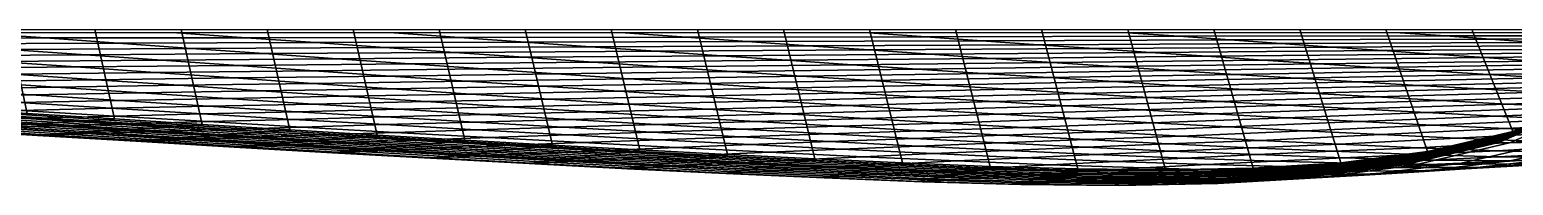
# Model space of a CAD drawing. Header units: millimetres. Extents: x 3030 to 6454, y -123 to 0.
# Drawn here: x 4186 to 5356, y -123 to 0 of the extents above; entities that cross this region are included whole.
import ezdxf

# ---------------------------------------------------------------- set-up
doc = ezdxf.new("R2010")
doc.units = ezdxf.units.MM
doc.header["$MEASUREMENT"] = 0
doc.layers.add('Wing Flap Curves', color=18, linetype='Continuous', true_color=0x000000)

msp = doc.modelspace()

# ---------------------------------------------------------------- meshes
at = {"layer": 'Wing Flap Curves'}
mesh = msp.add_polyface(dxfattribs=at)
corners = [(4848.3, -2.5, 17785.9), (4892.6, -5.6, 17785.9), (5092.1, -5.3, 18385.2), (5052, -2.5, 18385.2), (4936.9, -8.8, 17785.9), (5132.3, -8.2, 18385.2), (4981.2, -11.9, 17785.9), (5172.5, -11, 18385.2), (4847.9, -16.1, 17186.6), (4896.1, -19.4, 17186.6), (5069.9, -18, 17785.9), (5025.5, -15, 17785.9), (4944.2, -22.7, 17186.6), (5114.2, -21.1, 17785.9), (4992.3, -26, 17186.6), (5158.5, -24.1, 17785.9), (4834.5, -27.7, 16587.4), (4886.1, -31.2, 16587.4), (5040.5, -29.1, 17186.6), (4937.7, -34.6, 16587.4), (5088.6, -32.3, 17186.6), (4989.3, -37.9, 16587.4), (5136.7, -35.4, 17186.6), (4849.2, -40.3, 15988.1), (4904, -43.8, 15988.1), (5041, -41.1, 16587.4), (5184.9, -38.4, 17186.6), (4958.7, -47.1, 15988.1), (5092.6, -44.3, 16587.4), (5013.5, -50.4, 15988.1), (5144.2, -47.3, 16587.4), (4889, -53.4, 15388.8), (4946.6, -56.8, 15388.8), (5068.3, -53.6, 15988.1), (5004.2, -60.1, 15388.8), (5123.1, -56.7, 15988.1), (4890.7, -63.4, 14789.5), (4950.8, -66.9, 14789.5), (5061.8, -63.4, 15388.8), (5010.9, -70.3, 14789.5), (5119.4, -66.6, 15388.8), (4907.2, -73.9, 14190.3), (4969.5, -77.4, 14190.3), (5071, -73.6, 14789.5), (4888.6, -80, 13591), (4953.7, -83.5, 13591), (5031.8, -80.9, 14190.3), (5131.1, -76.8, 14789.5), (4883.2, -86, 12991.7), (4950.9, -89.5, 12991.7), (5018.7, -86.9, 13591), (5094.1, -84.2, 14190.3), (4886.7, -92, 12392.4), (4956.8, -95.4, 12392.4), (5018.6, -92.8, 12991.7), (5083.8, -90.2, 13591), (4898.3, -98, 11793.2), (4970.4, -101.2, 11793.2), (5026.8, -98.6, 12392.4), (5086.3, -96, 12991.7), (5148.9, -93.3, 13591), (4917, -103.8, 11193.9), (4990.8, -106.8, 11193.9), (5042.5, -104.1, 11793.2), (5096.9, -101.5, 12392.4), (4895.5, -112, 9995.3), (4971.9, -114.7, 9995.3), (5017.1, -112, 10594.6), (4941.8, -109.4, 10594.6), (5064.6, -109.3, 11193.9), (5114.6, -106.6, 11793.2), (4916.1, 0, 1653), (4983.9, 0, 1647.1), (5012.5, -110, 1644.6), (4943.4, -108.1, 1650.6), (5009.6, -111.1, 2204.8), (4940, -109.1, 2204.8), (5005.1, -112.2, 2804.1), (4934.8, -110.2, 2804.1), (5000.6, -113.3, 3403.3), (4929.6, -111.3, 3403.3), (4996.1, -114.4, 4002.6), (4924.3, -112.4, 4002.6), (4991.5, -115.5, 4601.9), (4919.1, -113.4, 4601.9), (4987, -116.6, 5201.2), (4913.9, -114.5, 5201.2), (4982.5, -117.7, 5800.4), (4908.6, -115.6, 5800.4), (4977.9, -118.8, 6399.7), (4903.4, -116.7, 6399.7), (4890, -120.2, 8796.8), (4967.6, -122.3, 8796.8), (5006.6, -119.5, 9396.1), (4929.4, -117.5, 9396.1), (5048.4, -116.7, 9995.3), (5092.4, -114, 10594.6), (5138.5, -111.2, 11193.9), (5051.8, 0, 1641.1), (5081.6, -110.7, 1638.5), (5079.3, -111.7, 2204.8), (5075.4, -112.8, 2804.1), (5071.6, -113.9, 3403.3), (5067.8, -115.1, 4002.6), (5064, -116.2, 4601.9), (5060.1, -117.3, 5201.2), (5056.3, -118.4, 5800.4), (5052.5, -119.5, 6399.7), (5048.6, -120.6, 6999), (4973.4, -119.9, 6999), (5044.8, -121.7, 7598.3), (4968.9, -121, 7598.3), (5041, -122.8, 8197.5), (4964.3, -122.1, 8197.5), (5045.3, -123.1, 8796.8), (5083.8, -120.3, 9396.1), (5124.8, -117.6, 9995.3), (5127, -118.1, 6399.7), (5123.9, -119.2, 6999), (5120.7, -120.3, 7598.3), (5117.6, -121.4, 8197.5), (5122.9, -121.7, 8796.8)]
mesh.append_faces([[corners[k] for k in face] for face in [(0, 1, 2, 3), (1, 4, 5, 2), (4, 6, 7, 5), (8, 9, 10, 11), (9, 12, 13, 10), (12, 14, 15, 13), (16, 17, 18, 14), (17, 19, 20, 18), (19, 21, 22, 20), (23, 24, 25, 21), (21, 25, 26, 22), (24, 27, 28, 25), (27, 29, 30, 28), (31, 32, 33, 29), (32, 34, 35, 33), (36, 37, 38, 34), (37, 39, 40, 38), (41, 42, 43, 39), (44, 45, 46, 42), (42, 46, 47, 43), (48, 49, 50, 45), (45, 50, 51, 46), (52, 53, 54, 49), (49, 54, 55, 50), (56, 57, 58, 53), (53, 58, 59, 54), (54, 59, 60, 55), (61, 62, 63, 57), (57, 63, 64, 58), (65, 66, 67, 68), (68, 67, 69, 62), (62, 69, 70, 63), (71, 72, 73, 74), (74, 73, 75, 76), (76, 75, 77, 78), (78, 77, 79, 80), (80, 79, 81, 82), (82, 81, 83, 84), (84, 83, 85, 86), (86, 85, 87, 88), (88, 87, 89, 90), (91, 92, 93, 94), (94, 93, 95, 66), (66, 95, 96, 67), (67, 96, 97, 69), (72, 98, 99, 73), (73, 99, 100, 75), (75, 100, 101, 77), (77, 101, 102, 79), (79, 102, 103, 81), (81, 103, 104, 83), (83, 104, 105, 85), (85, 105, 106, 87), (87, 106, 107, 89), (89, 107, 108, 109), (109, 108, 110, 111), (111, 110, 112, 113), (113, 112, 114, 92), (92, 114, 115, 93), (93, 115, 116, 95), (107, 117, 118, 108), (108, 118, 119, 110), (110, 119, 120, 112), (112, 120, 121, 114)]])
mesh = msp.add_polyface(dxfattribs=at)
corners = [(5052, -2.5, 18385.2), (5092.1, -5.3, 18385.2), (5302.4, -5, 18984.4), (5266.7, -2.5, 18984.4), (5132.3, -8.2, 18385.2), (5338.1, -7.6, 18984.4), (4981.2, -11.9, 17785.9), (5025.5, -15, 17785.9), (5212.7, -13.8, 18385.2), (5172.5, -11, 18385.2), (5069.9, -18, 17785.9), (5252.8, -16.6, 18385.2), (5114.2, -21.1, 17785.9), (5293, -19.4, 18385.2), (5158.5, -24.1, 17785.9), (5333.2, -22.1, 18385.2), (4992.3, -26, 17186.6), (5040.5, -29.1, 17186.6), (5202.8, -27, 17785.9), (5088.6, -32.3, 17186.6), (5247.2, -29.9, 17785.9), (5136.7, -35.4, 17186.6), (5291.5, -32.7, 17785.9), (5041, -41.1, 16587.4), (5092.6, -44.3, 16587.4), (5233, -41.3, 17186.6), (5184.9, -38.4, 17186.6), (5144.2, -47.3, 16587.4), (5281.2, -44.1, 17186.6), (5013.5, -50.4, 15988.1), (5068.3, -53.6, 15988.1), (5195.8, -50.3, 16587.4), (5123.1, -56.7, 15988.1), (5247.5, -53.2, 16587.4), (5004.2, -60.1, 15388.8), (5061.8, -63.4, 15388.8), (5177.8, -59.8, 15988.1), (5299.1, -56, 16587.4), (5119.4, -66.6, 15388.8), (5232.6, -62.7, 15988.1), (5010.9, -70.3, 14789.5), (5071, -73.6, 14789.5), (5177, -69.6, 15388.8), (5287.4, -65.6, 15988.1), (5131.1, -76.8, 14789.5), (5234.6, -72.6, 15388.8), (5031.8, -80.9, 14190.3), (5094.1, -84.2, 14190.3), (5191.2, -79.9, 14789.5), (5292.2, -75.5, 15388.8), (5018.7, -86.9, 13591), (5083.8, -90.2, 13591), (5156.4, -87.5, 14190.3), (5251.4, -82.9, 14789.5), (5148.9, -93.3, 13591), (5218.7, -90.5, 14190.3), (5026.8, -98.6, 12392.4), (5096.9, -101.5, 12392.4), (5154, -98.8, 12991.7), (5086.3, -96, 12991.7), (5213.9, -96.1, 13591), (5281, -93.3, 14190.3), (5042.5, -104.1, 11793.2), (5114.6, -106.6, 11793.2), (5167, -104, 12392.4), (5221.8, -101.3, 12991.7), (5279, -98.6, 13591), (5064.6, -109.3, 11193.9), (5138.5, -111.2, 11193.9), (5186.7, -108.5, 11793.2), (5237.1, -105.8, 12392.4), (5289.5, -103.1, 12991.7), (5048.4, -116.7, 9995.3), (5124.8, -117.6, 9995.3), (5167.7, -114.8, 10594.6), (5092.4, -114, 10594.6), (5212.4, -112.1, 11193.9), (5258.9, -109.3, 11793.2), (5051.8, 0, 1641.1), (5119.7, 0, 1635.2), (5150.8, -109.4, 1632.5), (5081.6, -110.7, 1638.5), (5148.9, -110.4, 2204.8), (5079.3, -111.7, 2204.8), (5145.8, -111.5, 2804.1), (5075.4, -112.8, 2804.1), (5142.6, -112.6, 3403.3), (5071.6, -113.9, 3403.3), (5139.5, -113.7, 4002.6), (5067.8, -115.1, 4002.6), (5136.4, -114.8, 4601.9), (5064, -116.2, 4601.9), (5133.3, -115.9, 5201.2), (5060.1, -117.3, 5201.2), (5130.1, -117, 5800.4), (5056.3, -118.4, 5800.4), (5127, -118.1, 6399.7), (5052.5, -119.5, 6399.7), (5045.3, -123.1, 8796.8), (5122.9, -121.7, 8796.8), (5161.1, -119.2, 9396.1), (5083.8, -120.3, 9396.1), (5201.2, -116.6, 9995.3), (5243, -114, 10594.6), (5286.3, -111.3, 11193.9), (5187.5, 0, 1629.3), (5219.8, -105.2, 1626.4), (5218.4, -106.1, 2204.8), (5216, -107.2, 2804.1), (5213.5, -108.2, 3403.3), (5211.1, -109.3, 4002.6), (5208.7, -110.3, 4601.9), (5206.3, -111.4, 5201.2), (5203.8, -112.5, 5800.4), (5201.4, -113.5, 6399.7), (5199, -114.6, 6999), (5123.9, -119.2, 6999), (5196.5, -115.6, 7598.3), (5120.7, -120.3, 7598.3), (5194.1, -116.7, 8197.5), (5117.6, -121.4, 8197.5), (5200.5, -117.1, 8796.8), (5238.2, -114.9, 9396.1), (5277.6, -112.6, 9995.3)]
mesh.append_faces([[corners[k] for k in face] for face in [(0, 1, 2, 3), (1, 4, 5, 2), (6, 7, 8, 9), (7, 10, 11, 8), (10, 12, 13, 11), (12, 14, 15, 13), (16, 17, 18, 14), (17, 19, 20, 18), (19, 21, 22, 20), (23, 24, 25, 26), (24, 27, 28, 25), (29, 30, 31, 27), (30, 32, 33, 31), (34, 35, 36, 32), (32, 36, 37, 33), (35, 38, 39, 36), (40, 41, 42, 38), (38, 42, 43, 39), (41, 44, 45, 42), (46, 47, 48, 44), (44, 48, 49, 45), (50, 51, 52, 47), (47, 52, 53, 48), (51, 54, 55, 52), (56, 57, 58, 59), (59, 58, 60, 54), (54, 60, 61, 55), (62, 63, 64, 57), (57, 64, 65, 58), (58, 65, 66, 60), (67, 68, 69, 63), (63, 69, 70, 64), (64, 70, 71, 65), (72, 73, 74, 75), (75, 74, 76, 68), (68, 76, 77, 69), (78, 79, 80, 81), (81, 80, 82, 83), (83, 82, 84, 85), (85, 84, 86, 87), (87, 86, 88, 89), (89, 88, 90, 91), (91, 90, 92, 93), (93, 92, 94, 95), (95, 94, 96, 97), (98, 99, 100, 101), (101, 100, 102, 73), (73, 102, 103, 74), (74, 103, 104, 76), (79, 105, 106, 80), (80, 106, 107, 82), (82, 107, 108, 84), (84, 108, 109, 86), (86, 109, 110, 88), (88, 110, 111, 90), (90, 111, 112, 92), (92, 112, 113, 94), (94, 113, 114, 96), (96, 114, 115, 116), (116, 115, 117, 118), (118, 117, 119, 120), (120, 119, 121, 99), (99, 121, 122, 100), (100, 122, 123, 102)]])
mesh = msp.add_polyface(dxfattribs=at)
corners = [(5132.3, -8.2, 18385.2), (5172.5, -11, 18385.2), (5373.8, -10.1, 18984.4), (5338.1, -7.6, 18984.4), (5212.7, -13.8, 18385.2), (5409.5, -12.6, 18984.4), (5252.8, -16.6, 18385.2), (5445.2, -15.1, 18984.4), (5293, -19.4, 18385.2), (5480.9, -17.6, 18984.4), (5158.5, -24.1, 17785.9), (5202.8, -27, 17785.9), (5373.4, -24.8, 18385.2), (5333.2, -22.1, 18385.2), (5247.2, -29.9, 17785.9), (5413.6, -27.4, 18385.2), (5291.5, -32.7, 17785.9), (5453.8, -30, 18385.2), (5136.7, -35.4, 17186.6), (5184.9, -38.4, 17186.6), (5335.8, -35.5, 17785.9), (5233, -41.3, 17186.6), (5380.2, -38.2, 17785.9), (5281.2, -44.1, 17186.6), (5424.5, -40.8, 17785.9), (5144.2, -47.3, 16587.4), (5195.8, -50.3, 16587.4), (5329.4, -46.9, 17186.6), (5247.5, -53.2, 16587.4), (5377.5, -49.5, 17186.6), (5299.1, -56, 16587.4), (5425.7, -52.2, 17186.6), (5177.8, -59.8, 15988.1), (5232.6, -62.7, 15988.1), (5350.8, -58.8, 16587.4), (5287.4, -65.6, 15988.1), (5402.4, -61.4, 16587.4), (5177, -69.6, 15388.8), (5234.6, -72.6, 15388.8), (5342.2, -68.3, 15988.1), (5292.2, -75.5, 15388.8), (5397, -71, 15988.1), (5191.2, -79.9, 14789.5), (5251.4, -82.9, 14789.5), (5349.8, -78.2, 15388.8), (5156.4, -87.5, 14190.3), (5218.7, -90.5, 14190.3), (5311.5, -85.7, 14789.5), (5407.4, -80.8, 15388.8), (5281, -93.3, 14190.3), (5371.6, -88.2, 14789.5), (5213.9, -96.1, 13591), (5279, -98.6, 13591), (5343.3, -95.7, 14190.3), (5431.8, -90.4, 14789.5), (5221.8, -101.3, 12991.7), (5289.5, -103.1, 12991.7), (5344.1, -100.4, 13591), (5405.7, -97.4, 14190.3), (5186.7, -108.5, 11793.2), (5258.9, -109.3, 11793.2), (5307.2, -106.6, 12392.4), (5237.1, -105.8, 12392.4), (5357.3, -103.8, 12991.7), (5409.3, -101.1, 13591), (5212.4, -112.1, 11193.9), (5286.3, -111.3, 11193.9), (5331, -108.6, 11793.2), (5377.3, -105.8, 12392.4), (5425.1, -103, 12991.7), (5201.2, -116.6, 9995.3), (5277.6, -112.6, 9995.3), (5318.2, -110.1, 10594.6), (5243, -114, 10594.6), (5360, -107.6, 11193.9), (5403.1, -105, 11793.2), (5187.5, 0, 1629.3), (5255.4, 0, 1623.3), (5288.3, -96.3, 1620.4), (5219.8, -105.2, 1626.4), (5287.4, -97.1, 2204.8), (5218.4, -106.1, 2204.8), (5285.7, -98.1, 2804.1), (5216, -107.2, 2804.1), (5284, -99, 3403.3), (5213.5, -108.2, 3403.3), (5282.2, -100, 4002.6), (5211.1, -109.3, 4002.6), (5280.5, -101, 4601.9), (5208.7, -110.3, 4601.9), (5278.8, -101.9, 5201.2), (5206.3, -111.4, 5201.2), (5277, -102.9, 5800.4), (5203.8, -112.5, 5800.4), (5275.3, -103.9, 6399.7), (5201.4, -113.5, 6399.7), (5273.6, -104.8, 6999), (5199, -114.6, 6999), (5271.8, -105.8, 7598.3), (5196.5, -115.6, 7598.3), (5270.1, -106.8, 8197.5), (5194.1, -116.7, 8197.5), (5277.5, -107.2, 8796.8), (5200.5, -117.1, 8796.8), (5314.9, -105.5, 9396.1), (5238.2, -114.9, 9396.1), (5353.5, -103.6, 9995.3), (5393, -101.5, 10594.6), (5323.3, 0, 1617.4), (5355.6, -80.4, 1614.6), (5355.1, -81, 2204.8), (5354.1, -81.8, 2804.1), (5353, -82.6, 3403.3), (5352, -83.4, 4002.6), (5350.9, -84.2, 4601.9), (5349.9, -85, 5201.2), (5348.8, -85.8, 5800.4), (5347.8, -86.6, 6399.7), (5346.7, -87.5, 6999), (5345.7, -88.3, 7598.3), (5344.6, -89.1, 8197.5), (5353, -89.5, 8796.8), (5390.1, -88.3, 9396.1)]
mesh.append_faces([[corners[k] for k in face] for face in [(0, 1, 2, 3), (1, 4, 5, 2), (4, 6, 7, 5), (6, 8, 9, 7), (10, 11, 12, 13), (11, 14, 15, 12), (14, 16, 17, 15), (18, 19, 20, 16), (19, 21, 22, 20), (21, 23, 24, 22), (25, 26, 27, 23), (26, 28, 29, 27), (28, 30, 31, 29), (32, 33, 34, 30), (33, 35, 36, 34), (37, 38, 39, 35), (38, 40, 41, 39), (42, 43, 44, 40), (45, 46, 47, 43), (43, 47, 48, 44), (46, 49, 50, 47), (51, 52, 53, 49), (49, 53, 54, 50), (55, 56, 57, 52), (52, 57, 58, 53), (59, 60, 61, 62), (62, 61, 63, 56), (56, 63, 64, 57), (65, 66, 67, 60), (60, 67, 68, 61), (61, 68, 69, 63), (70, 71, 72, 73), (73, 72, 74, 66), (66, 74, 75, 67), (76, 77, 78, 79), (79, 78, 80, 81), (81, 80, 82, 83), (83, 82, 84, 85), (85, 84, 86, 87), (87, 86, 88, 89), (89, 88, 90, 91), (91, 90, 92, 93), (93, 92, 94, 95), (95, 94, 96, 97), (97, 96, 98, 99), (99, 98, 100, 101), (101, 100, 102, 103), (103, 102, 104, 105), (105, 104, 106, 71), (71, 106, 107, 72), (77, 108, 109, 78), (78, 109, 110, 80), (80, 110, 111, 82), (82, 111, 112, 84), (84, 112, 113, 86), (86, 113, 114, 88), (88, 114, 115, 90), (90, 115, 116, 92), (92, 116, 117, 94), (94, 117, 118, 96), (96, 118, 119, 98), (98, 119, 120, 100), (100, 120, 121, 102), (102, 121, 122, 104)]])
mesh = msp.add_polyface(dxfattribs=at)
corners = [(5266.7, -2.5, 18984.4), (5302.4, -5, 18984.4), (5523.3, -4.8, 19581.1), (5492.8, -2.5, 19583.7), (5338.1, -7.6, 18984.4), (5553.8, -7, 19578.4), (5373.8, -10.1, 18984.4), (5584.4, -9.3, 19575.7), (5293, -19.4, 18385.2), (5333.2, -22.1, 18385.2), (5516.5, -20, 18984.4), (5480.9, -17.6, 18984.4), (5373.4, -24.8, 18385.2), (5552.2, -22.4, 18984.4), (5413.6, -27.4, 18385.2), (5587.9, -24.8, 18984.4), (5291.5, -32.7, 17785.9), (5335.8, -35.5, 17785.9), (5494, -32.5, 18385.2), (5453.8, -30, 18385.2), (5380.2, -38.2, 17785.9), (5534.2, -34.9, 18385.2), (5424.5, -40.8, 17785.9), (5574.4, -37.3, 18385.2), (5281.2, -44.1, 17186.6), (5329.4, -46.9, 17186.6), (5468.9, -43.3, 17785.9), (5377.5, -49.5, 17186.6), (5513.3, -45.8, 17785.9), (5425.7, -52.2, 17186.6), (5557.6, -48.2, 17785.9), (5299.1, -56, 16587.4), (5350.8, -58.8, 16587.4), (5473.9, -54.7, 17186.6), (5402.4, -61.4, 16587.4), (5522, -57.1, 17186.6), (5287.4, -65.6, 15988.1), (5342.2, -68.3, 15988.1), (5454.1, -64, 16587.4), (5397, -71, 15988.1), (5505.7, -66.4, 16587.4), (5292.2, -75.5, 15388.8), (5349.8, -78.2, 15388.8), (5451.8, -73.5, 15988.1), (5557.4, -68.8, 16587.4), (5407.4, -80.8, 15388.8), (5506.6, -75.9, 15988.1), (5311.5, -85.7, 14789.5), (5371.6, -88.2, 14789.5), (5465.1, -83.1, 15388.8), (5431.8, -90.4, 14789.5), (5522.7, -85.1, 15388.8), (5343.3, -95.7, 14190.3), (5405.7, -97.4, 14190.3), (5491.9, -92, 14789.5), (5344.1, -100.4, 13591), (5409.3, -101.1, 13591), (5468, -98, 14190.3), (5552.1, -92.6, 14789.5), (5357.3, -103.8, 12991.7), (5425.1, -103, 12991.7), (5474.4, -100.2, 13591), (5530.4, -96.9, 14190.3), (5331, -108.6, 11793.2), (5403.1, -105, 11793.2), (5447.3, -102.3, 12392.4), (5377.3, -105.8, 12392.4), (5492.8, -99.5, 12991.7), (5318.2, -110.1, 10594.6), (5393, -101.5, 10594.6), (5433.4, -99.2, 11193.9), (5360, -107.6, 11193.9), (5474.7, -96.8, 11793.2), (5517, -94.3, 12392.4), (5314.9, -105.5, 9396.1), (5390.1, -88.3, 9396.1), (5428, -86.8, 9995.3), (5353.5, -103.6, 9995.3), (5466.5, -85.2, 10594.6), (5505.5, -83.3, 11193.9), (5323.3, 0, 1617.4), (5391.1, 0, 1611.5), (5418.9, -52.9, 1609), (5355.6, -80.4, 1614.6), (5418.8, -53.2, 2204.8), (5355.1, -81, 2204.8), (5418.4, -53.8, 2804.1), (5354.1, -81.8, 2804.1), (5418, -54.3, 3403.3), (5353, -82.6, 3403.3), (5417.5, -54.8, 4002.6), (5352, -83.4, 4002.6), (5417.1, -55.4, 4601.9), (5350.9, -84.2, 4601.9), (5416.7, -55.9, 5201.2), (5349.9, -85, 5201.2), (5416.3, -56.4, 5800.4), (5348.8, -85.8, 5800.4), (5415.9, -57, 6399.7), (5347.8, -86.6, 6399.7), (5415.5, -57.5, 6999), (5346.7, -87.5, 6999), (5415.1, -58, 7598.3), (5345.7, -88.3, 7598.3), (5414.7, -58.6, 8197.5), (5344.6, -89.1, 8197.5), (5424.2, -59, 8796.8), (5353, -89.5, 8796.8), (5461.1, -58.4, 9396.1), (5498.4, -57.6, 9995.3), (5535.9, -56.6, 10594.6), (5459, 0, 1605.5), (5459, 0, 1605.5), (5459, 0, 2204.8), (5459, 0, 2804.1), (5459, 0, 3403.3), (5459, 0, 4002.6), (5459, 0, 4601.9), (5459, 0, 5201.2), (5459, 0, 5800.4), (5459, 0, 6399.7), (5459, 0, 6999), (5459, 0, 7598.3), (5459, 0, 8197.5), (5469.5, 0, 8796.8), (5506.5, 0, 9396.1)]
mesh.append_faces([[corners[k] for k in face] for face in [(0, 1, 2, 3), (1, 4, 5, 2), (4, 6, 7, 5), (8, 9, 10, 11), (9, 12, 13, 10), (12, 14, 15, 13), (16, 17, 18, 19), (17, 20, 21, 18), (20, 22, 23, 21), (24, 25, 26, 22), (25, 27, 28, 26), (27, 29, 30, 28), (31, 32, 33, 29), (32, 34, 35, 33), (36, 37, 38, 34), (37, 39, 40, 38), (41, 42, 43, 39), (39, 43, 44, 40), (42, 45, 46, 43), (47, 48, 49, 45), (48, 50, 51, 49), (52, 53, 54, 50), (55, 56, 57, 53), (53, 57, 58, 54), (59, 60, 61, 56), (56, 61, 62, 57), (63, 64, 65, 66), (66, 65, 67, 60), (68, 69, 70, 71), (71, 70, 72, 64), (64, 72, 73, 65), (74, 75, 76, 77), (77, 76, 78, 69), (69, 78, 79, 70), (80, 81, 82, 83), (83, 82, 84, 85), (85, 84, 86, 87), (87, 86, 88, 89), (89, 88, 90, 91), (91, 90, 92, 93), (93, 92, 94, 95), (95, 94, 96, 97), (97, 96, 98, 99), (99, 98, 100, 101), (101, 100, 102, 103), (103, 102, 104, 105), (105, 104, 106, 107), (107, 106, 108, 75), (75, 108, 109, 76), (76, 109, 110, 78), (81, 111, 112, 82), (82, 112, 113, 84), (84, 113, 114, 86), (86, 114, 115, 88), (88, 115, 116, 90), (90, 116, 117, 92), (92, 117, 118, 94), (94, 118, 119, 96), (96, 119, 120, 98), (98, 120, 121, 100), (100, 121, 122, 102), (102, 122, 123, 104), (104, 123, 124, 106), (106, 124, 125, 108)]])
mesh = msp.add_polyface(dxfattribs=at)
corners = [(3989.9, -2.5, 14789.5), (4050, -6.9, 14789.5), (4198.3, -6.6, 15388.8), (4140.8, -2.5, 15388.8), (4356.6, -6.4, 15988.1), (4301.9, -2.5, 15988.1), (4110, -11.2, 14789.5), (4255.8, -10.8, 15388.8), (4170, -15.6, 14789.5), (4313.4, -14.9, 15388.8), (4035.9, -16.1, 14190.3), (4098.1, -20.6, 14190.3), (4230.1, -19.9, 14789.5), (4370.9, -19, 15388.8), (4160.3, -25.1, 14190.3), (4290.1, -24.1, 14789.5), (4043.5, -26, 13591), (4108.5, -30.6, 13591), (4222.6, -29.5, 14190.3), (4350.2, -28.3, 14789.5), (4173.5, -35.1, 13591), (4284.8, -33.9, 14190.3), (4071.3, -36.3, 12991.7), (4138.9, -41, 12991.7), (4238.5, -39.6, 13591), (4347, -38.2, 14190.3), (4046.7, -42.2, 12392.4), (4116.7, -47, 12392.4), (4206.5, -45.6, 12991.7), (4303.5, -44, 13591), (4033.9, -48.2, 11793.2), (4105.9, -53, 11793.2), (4186.7, -51.6, 12392.4), (4274.2, -50, 12991.7), (4031.8, -54.3, 11193.9), (4105.5, -59.1, 11193.9), (4177.9, -57.7, 11793.2), (4256.7, -56.1, 12392.4), (4341.8, -54.5, 12991.7), (4039.4, -60.4, 10594.6), (4114.6, -65.2, 10594.6), (4179.2, -63.8, 11193.9), (4249.9, -62.2, 11793.2), (4326.6, -60.5, 12392.4), (4101.7, 0, 1724.3), (4169.6, 0, 1718.3), (4183.9, -66.3, 1717.1), (4114.9, -61.8, 1723.1), (4175.2, -66.9, 2204.8), (4105.7, -62.4, 2204.8), (4162.3, -67.6, 2804.1), (4092.1, -63, 2804.1), (4149.4, -68.2, 3403.3), (4078.5, -63.6, 3403.3), (4136.4, -68.9, 4002.6), (4064.8, -64.2, 4002.6), (4123.5, -69.5, 4601.9), (4051.2, -64.8, 4601.9), (4055.9, -66.5, 9995.3), (4132.2, -71.3, 9995.3), (4189.7, -69.9, 10594.6), (4253, -68.3, 11193.9), (4321.9, -66.6, 11793.2), (4237.4, 0, 1712.4), (4252.9, -70.6, 1711), (4244.7, -71.3, 2204.8), (4232.5, -72, 2804.1), (4220.2, -72.7, 3403.3), (4208, -73.4, 4002.6), (4195.8, -74.1, 4601.9), (4183.5, -74.8, 5201.2), (4110.5, -70.2, 5201.2), (4171.3, -75.5, 5800.4), (4097.6, -70.8, 5800.4), (4159.1, -76.2, 6399.7), (4084.7, -71.5, 6399.7), (4146.8, -76.9, 6999), (4071.7, -72.1, 6999), (4134.6, -77.6, 7598.3), (4058.8, -72.8, 7598.3), (4037, -73.9, 8796.8), (4114.5, -78.8, 8796.8), (4157.9, -77.4, 9396.1), (4080.8, -72.6, 9396.1), (4208.5, -75.9, 9995.3), (4264.9, -74.4, 10594.6), (4326.7, -72.7, 11193.9), (4314.2, -75.7, 2204.8), (4302.7, -76.4, 2804.1), (4291.1, -77.1, 3403.3), (4279.6, -77.9, 4002.6), (4268.1, -78.6, 4601.9), (4256.5, -79.4, 5201.2), (4245, -80.1, 5800.4), (4233.5, -80.8, 6399.7), (4221.9, -81.6, 6999), (4210.4, -82.3, 7598.3), (4198.9, -83.1, 8197.5), (4122.4, -78.3, 8197.5), (4192, -83.6, 8796.8), (4235, -82, 9396.1), (4284.8, -80.5, 9995.3), (4307.9, -85.4, 6399.7), (4297, -86.2, 6999), (4286.2, -87, 7598.3), (4275.4, -87.7, 8197.5), (4269.5, -88.2, 8796.8), (4312.1, -86.6, 9396.1)]
mesh.append_faces([[corners[k] for k in face] for face in [(0, 1, 2, 3), (3, 2, 4, 5), (1, 6, 7, 2), (6, 8, 9, 7), (10, 11, 12, 8), (8, 12, 13, 9), (11, 14, 15, 12), (16, 17, 18, 14), (14, 18, 19, 15), (17, 20, 21, 18), (22, 23, 24, 20), (20, 24, 25, 21), (26, 27, 28, 23), (23, 28, 29, 24), (30, 31, 32, 27), (27, 32, 33, 28), (34, 35, 36, 31), (31, 36, 37, 32), (32, 37, 38, 33), (39, 40, 41, 35), (35, 41, 42, 36), (36, 42, 43, 37), (44, 45, 46, 47), (47, 46, 48, 49), (49, 48, 50, 51), (51, 50, 52, 53), (53, 52, 54, 55), (55, 54, 56, 57), (58, 59, 60, 40), (40, 60, 61, 41), (41, 61, 62, 42), (45, 63, 64, 46), (46, 64, 65, 48), (48, 65, 66, 50), (50, 66, 67, 52), (52, 67, 68, 54), (54, 68, 69, 56), (56, 69, 70, 71), (71, 70, 72, 73), (73, 72, 74, 75), (75, 74, 76, 77), (77, 76, 78, 79), (80, 81, 82, 83), (83, 82, 84, 59), (59, 84, 85, 60), (60, 85, 86, 61), (65, 87, 88, 66), (66, 88, 89, 67), (67, 89, 90, 68), (68, 90, 91, 69), (69, 91, 92, 70), (70, 92, 93, 72), (72, 93, 94, 74), (74, 94, 95, 76), (76, 95, 96, 78), (78, 96, 97, 98), (98, 97, 99, 81), (81, 99, 100, 82), (82, 100, 101, 84), (94, 102, 103, 95), (95, 103, 104, 96), (96, 104, 105, 97), (97, 105, 106, 99), (99, 106, 107, 100)]])
mesh = msp.add_polyface(dxfattribs=at)
corners = [(4301.9, -2.5, 15988.1), (4356.6, -6.4, 15988.1), (4525, -6.2, 16587.4), (4473.4, -2.5, 16587.4), (4198.3, -6.6, 15388.8), (4255.8, -10.8, 15388.8), (4411.3, -10.3, 15988.1), (4313.4, -14.9, 15388.8), (4466, -14.2, 15988.1), (4370.9, -19, 15388.8), (4520.8, -18.1, 15988.1), (4230.1, -19.9, 14789.5), (4290.1, -24.1, 14789.5), (4428.5, -23.1, 15388.8), (4350.2, -28.3, 14789.5), (4486, -27.1, 15388.8), (4222.6, -29.5, 14190.3), (4284.8, -33.9, 14190.3), (4410.2, -32.5, 14789.5), (4543.6, -31, 15388.8), (4347, -38.2, 14190.3), (4470.3, -36.7, 14789.5), (4238.5, -39.6, 13591), (4303.5, -44, 13591), (4409.2, -42.5, 14190.3), (4530.3, -40.7, 14789.5), (4206.5, -45.6, 12991.7), (4274.2, -50, 12991.7), (4368.5, -48.4, 13591), (4471.5, -46.7, 14190.3), (4341.8, -54.5, 12991.7), (4433.5, -52.7, 13591), (4533.7, -50.9, 14190.3), (4256.7, -56.1, 12392.4), (4326.6, -60.5, 12392.4), (4409.5, -58.8, 12991.7), (4498.5, -56.8, 13591), (4249.9, -62.2, 11793.2), (4321.9, -66.6, 11793.2), (4396.6, -64.9, 12392.4), (4477.1, -62.9, 12991.7), (4253, -68.3, 11193.9), (4326.7, -72.7, 11193.9), (4393.9, -70.9, 11793.2), (4466.6, -69, 12392.4), (4237.4, 0, 1712.4), (4305.3, 0, 1706.5), (4322, -74.9, 1705), (4252.9, -70.6, 1711), (4314.2, -75.7, 2204.8), (4244.7, -71.3, 2204.8), (4208.5, -75.9, 9995.3), (4284.8, -80.5, 9995.3), (4340.1, -78.8, 10594.6), (4264.9, -74.4, 10594.6), (4400.5, -77, 11193.9), (4466, -75.1, 11793.2), (4373.1, 0, 1700.5), (4391, -79.1, 1699), (4383.7, -79.9, 2204.8), (4372.9, -80.7, 2804.1), (4302.7, -76.4, 2804.1), (4362.1, -81.5, 3403.3), (4291.1, -77.1, 3403.3), (4351.2, -82.3, 4002.6), (4279.6, -77.9, 4002.6), (4340.4, -83.1, 4601.9), (4268.1, -78.6, 4601.9), (4329.5, -83.8, 5201.2), (4256.5, -79.4, 5201.2), (4318.7, -84.6, 5800.4), (4245, -80.1, 5800.4), (4307.9, -85.4, 6399.7), (4233.5, -80.8, 6399.7), (4235, -82, 9396.1), (4312.1, -86.6, 9396.1), (4361.1, -84.9, 9995.3), (4415.3, -83.1, 10594.6), (4474.2, -81.2, 11193.9), (4441, 0, 1694.6), (4460, -83.3, 1692.9), (4453.2, -84.1, 2204.8), (4443.1, -84.9, 2804.1), (4433, -85.7, 3403.3), (4422.8, -86.6, 4002.6), (4412.7, -87.4, 4601.9), (4402.6, -88.2, 5201.2), (4392.4, -89, 5800.4), (4382.3, -89.8, 6399.7), (4372.2, -90.7, 6999), (4297, -86.2, 6999), (4362, -91.5, 7598.3), (4286.2, -87, 7598.3), (4351.9, -92.3, 8197.5), (4275.4, -87.7, 8197.5), (4347.1, -92.8, 8796.8), (4269.5, -88.2, 8796.8), (4389.2, -91, 9396.1), (4437.4, -89.2, 9995.3), (4490.5, -87.3, 10594.6), (4494.4, -90.8, 4002.6), (4485, -91.6, 4601.9), (4475.6, -92.5, 5201.2), (4466.1, -93.3, 5800.4), (4456.7, -94.2, 6399.7), (4447.3, -95.1, 6999), (4437.8, -95.9, 7598.3), (4428.4, -96.8, 8197.5), (4424.6, -97.3, 8796.8), (4466.4, -95.4, 9396.1), (4513.8, -93.4, 9995.3)]
mesh.append_faces([[corners[k] for k in face] for face in [(0, 1, 2, 3), (4, 5, 6, 1), (5, 7, 8, 6), (7, 9, 10, 8), (11, 12, 13, 9), (12, 14, 15, 13), (16, 17, 18, 14), (14, 18, 19, 15), (17, 20, 21, 18), (22, 23, 24, 20), (20, 24, 25, 21), (26, 27, 28, 23), (23, 28, 29, 24), (27, 30, 31, 28), (28, 31, 32, 29), (33, 34, 35, 30), (30, 35, 36, 31), (37, 38, 39, 34), (34, 39, 40, 35), (41, 42, 43, 38), (38, 43, 44, 39), (45, 46, 47, 48), (48, 47, 49, 50), (51, 52, 53, 54), (54, 53, 55, 42), (42, 55, 56, 43), (46, 57, 58, 47), (47, 58, 59, 49), (49, 59, 60, 61), (61, 60, 62, 63), (63, 62, 64, 65), (65, 64, 66, 67), (67, 66, 68, 69), (69, 68, 70, 71), (71, 70, 72, 73), (74, 75, 76, 52), (52, 76, 77, 53), (53, 77, 78, 55), (57, 79, 80, 58), (58, 80, 81, 59), (59, 81, 82, 60), (60, 82, 83, 62), (62, 83, 84, 64), (64, 84, 85, 66), (66, 85, 86, 68), (68, 86, 87, 70), (70, 87, 88, 72), (72, 88, 89, 90), (90, 89, 91, 92), (92, 91, 93, 94), (94, 93, 95, 96), (96, 95, 97, 75), (75, 97, 98, 76), (76, 98, 99, 77), (84, 100, 101, 85), (85, 101, 102, 86), (86, 102, 103, 87), (87, 103, 104, 88), (88, 104, 105, 89), (89, 105, 106, 91), (91, 106, 107, 93), (93, 107, 108, 95), (95, 108, 109, 97), (97, 109, 110, 98)]])
mesh = msp.add_polyface(dxfattribs=at)
corners = [(4473.4, -2.5, 16587.4), (4525, -6.2, 16587.4), (4703.6, -5.9, 17186.6), (4655.5, -2.5, 17186.6), (4356.6, -6.4, 15988.1), (4411.3, -10.3, 15988.1), (4576.6, -9.8, 16587.4), (4466, -14.2, 15988.1), (4628.1, -13.5, 16587.4), (4520.8, -18.1, 15988.1), (4679.7, -17.1, 16587.4), (4370.9, -19, 15388.8), (4428.5, -23.1, 15388.8), (4575.5, -21.9, 15988.1), (4486, -27.1, 15388.8), (4630.2, -25.7, 15988.1), (4543.6, -31, 15388.8), (4685, -29.4, 15988.1), (4410.2, -32.5, 14789.5), (4470.3, -36.7, 14789.5), (4601.1, -34.9, 15388.8), (4530.3, -40.7, 14789.5), (4658.7, -38.8, 15388.8), (4409.2, -42.5, 14190.3), (4471.5, -46.7, 14190.3), (4590.4, -44.7, 14789.5), (4533.7, -50.9, 14190.3), (4650.4, -48.6, 14789.5), (4433.5, -52.7, 13591), (4498.5, -56.8, 13591), (4595.9, -54.9, 14190.3), (4710.5, -52.5, 14789.5), (4409.5, -58.8, 12991.7), (4477.1, -62.9, 12991.7), (4563.5, -60.9, 13591), (4658.2, -58.9, 14190.3), (4396.6, -64.9, 12392.4), (4466.6, -69, 12392.4), (4544.8, -67, 12991.7), (4628.5, -64.9, 13591), (4393.9, -70.9, 11793.2), (4466, -75.1, 11793.2), (4536.6, -73.1, 12392.4), (4612.5, -71, 12991.7), (4693.5, -68.8, 13591), (4400.5, -77, 11193.9), (4474.2, -81.2, 11193.9), (4538, -79.2, 11793.2), (4606.6, -77.1, 12392.4), (4680.1, -74.9, 12991.7), (4415.3, -83.1, 10594.6), (4490.5, -87.3, 10594.6), (4548, -85.3, 11193.9), (4610.1, -83.2, 11793.2), (4676.6, -81, 12392.4), (4441, 0, 1694.6), (4508.9, 0, 1688.6), (4529, -87.3, 1686.9), (4460, -83.3, 1692.9), (4522.8, -88.1, 2204.8), (4453.2, -84.1, 2204.8), (4513.3, -89, 2804.1), (4443.1, -84.9, 2804.1), (4503.9, -89.9, 3403.3), (4433, -85.7, 3403.3), (4494.4, -90.8, 4002.6), (4422.8, -86.6, 4002.6), (4437.4, -89.2, 9995.3), (4513.8, -93.4, 9995.3), (4565.7, -91.4, 10594.6), (4621.8, -89.3, 11193.9), (4682.1, -87.1, 11793.2), (4576.7, 0, 1682.7), (4598.1, -91.2, 1680.8), (4592.3, -92.1, 2204.8), (4583.5, -93, 2804.1), (4574.8, -93.9, 3403.3), (4566.1, -94.8, 4002.6), (4557.3, -95.8, 4601.9), (4485, -91.6, 4601.9), (4548.6, -96.6, 5201.2), (4475.6, -92.5, 5201.2), (4539.9, -97.5, 5800.4), (4466.1, -93.3, 5800.4), (4531.1, -98.4, 6399.7), (4456.7, -94.2, 6399.7), (4522.4, -99.3, 6999), (4447.3, -95.1, 6999), (4513.7, -100.3, 7598.3), (4437.8, -95.9, 7598.3), (4504.9, -101.2, 8197.5), (4428.4, -96.8, 8197.5), (4502.1, -101.6, 8796.8), (4424.6, -97.3, 8796.8), (4543.5, -99.6, 9396.1), (4466.4, -95.4, 9396.1), (4590.1, -97.5, 9995.3), (4640.9, -95.4, 10594.6), (4644.6, 0, 1676.8), (4667.1, -95, 1674.8), (4653.8, -96.9, 2804.1), (4645.7, -97.9, 3403.3), (4637.7, -98.8, 4002.6), (4629.7, -99.8, 4601.9), (4621.6, -100.7, 5201.2), (4613.6, -101.6, 5800.4), (4605.6, -102.5, 6399.7), (4597.5, -103.5, 6999), (4589.5, -104.5, 7598.3), (4581.5, -105.4, 8197.5), (4579.7, -105.8, 8796.8), (4620.7, -103.7, 9396.1), (4666.4, -101.5, 9995.3), (4658, -109.5, 8197.5), (4657.3, -109.9, 8796.8)]
mesh.append_faces([[corners[k] for k in face] for face in [(0, 1, 2, 3), (4, 5, 6, 1), (5, 7, 8, 6), (7, 9, 10, 8), (11, 12, 13, 9), (12, 14, 15, 13), (14, 16, 17, 15), (18, 19, 20, 16), (19, 21, 22, 20), (23, 24, 25, 21), (24, 26, 27, 25), (28, 29, 30, 26), (26, 30, 31, 27), (32, 33, 34, 29), (29, 34, 35, 30), (36, 37, 38, 33), (33, 38, 39, 34), (40, 41, 42, 37), (37, 42, 43, 38), (38, 43, 44, 39), (45, 46, 47, 41), (41, 47, 48, 42), (42, 48, 49, 43), (50, 51, 52, 46), (46, 52, 53, 47), (47, 53, 54, 48), (55, 56, 57, 58), (58, 57, 59, 60), (60, 59, 61, 62), (62, 61, 63, 64), (64, 63, 65, 66), (67, 68, 69, 51), (51, 69, 70, 52), (52, 70, 71, 53), (56, 72, 73, 57), (57, 73, 74, 59), (59, 74, 75, 61), (61, 75, 76, 63), (63, 76, 77, 65), (65, 77, 78, 79), (79, 78, 80, 81), (81, 80, 82, 83), (83, 82, 84, 85), (85, 84, 86, 87), (87, 86, 88, 89), (89, 88, 90, 91), (91, 90, 92, 93), (93, 92, 94, 95), (95, 94, 96, 68), (68, 96, 97, 69), (72, 98, 99, 73), (75, 100, 101, 76), (76, 101, 102, 77), (77, 102, 103, 78), (78, 103, 104, 80), (80, 104, 105, 82), (82, 105, 106, 84), (84, 106, 107, 86), (86, 107, 108, 88), (88, 108, 109, 90), (90, 109, 110, 92), (92, 110, 111, 94), (94, 111, 112, 96), (109, 113, 114, 110)]])
mesh = msp.add_polyface(dxfattribs=at)
corners = [(4655.5, -2.5, 17186.6), (4703.6, -5.9, 17186.6), (4892.6, -5.6, 17785.9), (4848.3, -2.5, 17785.9), (4525, -6.2, 16587.4), (4576.6, -9.8, 16587.4), (4751.7, -9.3, 17186.6), (4628.1, -13.5, 16587.4), (4799.8, -12.7, 17186.6), (4679.7, -17.1, 16587.4), (4847.9, -16.1, 17186.6), (4520.8, -18.1, 15988.1), (4575.5, -21.9, 15988.1), (4731.3, -20.7, 16587.4), (4630.2, -25.7, 15988.1), (4782.9, -24.2, 16587.4), (4685, -29.4, 15988.1), (4834.5, -27.7, 16587.4), (4543.6, -31, 15388.8), (4601.1, -34.9, 15388.8), (4739.7, -33.1, 15988.1), (4658.7, -38.8, 15388.8), (4794.5, -36.7, 15988.1), (4530.3, -40.7, 14789.5), (4590.4, -44.7, 14789.5), (4716.3, -42.6, 15388.8), (4849.2, -40.3, 15988.1), (4650.4, -48.6, 14789.5), (4773.8, -46.3, 15388.8), (4710.5, -52.5, 14789.5), (4831.4, -49.9, 15388.8), (4595.9, -54.9, 14190.3), (4658.2, -58.9, 14190.3), (4770.6, -56.2, 14789.5), (4563.5, -60.9, 13591), (4628.5, -64.9, 13591), (4720.5, -62.8, 14190.3), (4830.7, -59.9, 14789.5), (4693.5, -68.8, 13591), (4782.7, -66.5, 14190.3), (4612.5, -71, 12991.7), (4680.1, -74.9, 12991.7), (4758.6, -72.6, 13591), (4845, -70.3, 14190.3), (4606.6, -77.1, 12392.4), (4676.6, -81, 12392.4), (4747.8, -78.7, 12991.7), (4823.6, -76.3, 13591), (4610.1, -83.2, 11793.2), (4682.1, -87.1, 11793.2), (4746.7, -84.8, 12392.4), (4815.5, -82.4, 12991.7), (4565.7, -91.4, 10594.6), (4640.9, -95.4, 10594.6), (4695.6, -93.2, 11193.9), (4621.8, -89.3, 11193.9), (4754.2, -90.9, 11793.2), (4816.7, -88.5, 12392.4), (4598.1, -91.2, 1680.8), (4667.1, -95, 1674.8), (4661.8, -96, 2204.8), (4592.3, -92.1, 2204.8), (4653.8, -96.9, 2804.1), (4583.5, -93, 2804.1), (4590.1, -97.5, 9995.3), (4666.4, -101.5, 9995.3), (4716.1, -99.2, 10594.6), (4769.4, -96.9, 11193.9), (4826.2, -94.5, 11793.2), (4644.6, 0, 1676.8), (4712.5, 0, 1670.8), (4736.1, -98.7, 1668.8), (4731.3, -99.7, 2204.8), (4724, -100.7, 2804.1), (4716.7, -101.6, 3403.3), (4645.7, -97.9, 3403.3), (4709.3, -102.6, 4002.6), (4637.7, -98.8, 4002.6), (4702, -103.6, 4601.9), (4629.7, -99.8, 4601.9), (4694.7, -104.6, 5201.2), (4621.6, -100.7, 5201.2), (4687.3, -105.5, 5800.4), (4613.6, -101.6, 5800.4), (4680, -106.5, 6399.7), (4605.6, -102.5, 6399.7), (4672.7, -107.5, 6999), (4597.5, -103.5, 6999), (4665.3, -108.5, 7598.3), (4589.5, -104.5, 7598.3), (4658, -109.5, 8197.5), (4581.5, -105.4, 8197.5), (4579.7, -105.8, 8796.8), (4657.3, -109.9, 8796.8), (4697.8, -107.6, 9396.1), (4620.7, -103.7, 9396.1), (4742.8, -105.2, 9995.3), (4791.3, -102.9, 10594.6), (4843.2, -100.4, 11193.9), (4780.3, 0, 1664.9), (4805.2, -102.2, 1662.7), (4800.9, -103.2, 2204.8), (4794.3, -104.2, 2804.1), (4787.6, -105.2, 3403.3), (4781, -106.2, 4002.6), (4774.4, -107.3, 4601.9), (4767.7, -108.3, 5201.2), (4761.1, -109.3, 5800.4), (4754.5, -110.3, 6399.7), (4747.8, -111.3, 6999), (4741.2, -112.3, 7598.3), (4734.6, -113.3, 8197.5), (4734.8, -113.7, 8796.8), (4775, -111.2, 9396.1), (4819.2, -108.8, 9995.3), (4817.1, -115.8, 7598.3), (4811.1, -116.9, 8197.5), (4812.4, -117.2, 8796.8)]
mesh.append_faces([[corners[k] for k in face] for face in [(0, 1, 2, 3), (4, 5, 6, 1), (5, 7, 8, 6), (7, 9, 10, 8), (11, 12, 13, 9), (12, 14, 15, 13), (14, 16, 17, 15), (18, 19, 20, 16), (19, 21, 22, 20), (23, 24, 25, 21), (21, 25, 26, 22), (24, 27, 28, 25), (27, 29, 30, 28), (31, 32, 33, 29), (34, 35, 36, 32), (32, 36, 37, 33), (35, 38, 39, 36), (40, 41, 42, 38), (38, 42, 43, 39), (44, 45, 46, 41), (41, 46, 47, 42), (48, 49, 50, 45), (45, 50, 51, 46), (52, 53, 54, 55), (55, 54, 56, 49), (49, 56, 57, 50), (58, 59, 60, 61), (61, 60, 62, 63), (64, 65, 66, 53), (53, 66, 67, 54), (54, 67, 68, 56), (69, 70, 71, 59), (59, 71, 72, 60), (60, 72, 73, 62), (62, 73, 74, 75), (75, 74, 76, 77), (77, 76, 78, 79), (79, 78, 80, 81), (81, 80, 82, 83), (83, 82, 84, 85), (85, 84, 86, 87), (87, 86, 88, 89), (89, 88, 90, 91), (92, 93, 94, 95), (95, 94, 96, 65), (65, 96, 97, 66), (66, 97, 98, 67), (70, 99, 100, 71), (71, 100, 101, 72), (72, 101, 102, 73), (73, 102, 103, 74), (74, 103, 104, 76), (76, 104, 105, 78), (78, 105, 106, 80), (80, 106, 107, 82), (82, 107, 108, 84), (84, 108, 109, 86), (86, 109, 110, 88), (88, 110, 111, 90), (90, 111, 112, 93), (93, 112, 113, 94), (94, 113, 114, 96), (110, 115, 116, 111), (111, 116, 117, 112)]])
mesh = msp.add_polyface(dxfattribs=at)
corners = [(4703.6, -5.9, 17186.6), (4751.7, -9.3, 17186.6), (4936.9, -8.8, 17785.9), (4892.6, -5.6, 17785.9), (4799.8, -12.7, 17186.6), (4981.2, -11.9, 17785.9), (4847.9, -16.1, 17186.6), (5025.5, -15, 17785.9), (4679.7, -17.1, 16587.4), (4731.3, -20.7, 16587.4), (4896.1, -19.4, 17186.6), (4782.9, -24.2, 16587.4), (4944.2, -22.7, 17186.6), (4834.5, -27.7, 16587.4), (4992.3, -26, 17186.6), (4685, -29.4, 15988.1), (4739.7, -33.1, 15988.1), (4886.1, -31.2, 16587.4), (4794.5, -36.7, 15988.1), (4937.7, -34.6, 16587.4), (4849.2, -40.3, 15988.1), (4989.3, -37.9, 16587.4), (4716.3, -42.6, 15388.8), (4773.8, -46.3, 15388.8), (4904, -43.8, 15988.1), (4831.4, -49.9, 15388.8), (4958.7, -47.1, 15988.1), (4710.5, -52.5, 14789.5), (4770.6, -56.2, 14789.5), (4889, -53.4, 15388.8), (5013.5, -50.4, 15988.1), (4830.7, -59.9, 14789.5), (4946.6, -56.8, 15388.8), (4720.5, -62.8, 14190.3), (4782.7, -66.5, 14190.3), (4890.7, -63.4, 14789.5), (5004.2, -60.1, 15388.8), (4845, -70.3, 14190.3), (4950.8, -66.9, 14789.5), (4758.6, -72.6, 13591), (4823.6, -76.3, 13591), (4907.2, -73.9, 14190.3), (5010.9, -70.3, 14789.5), (4747.8, -78.7, 12991.7), (4815.5, -82.4, 12991.7), (4888.6, -80, 13591), (4969.5, -77.4, 14190.3), (4746.7, -84.8, 12392.4), (4816.7, -88.5, 12392.4), (4883.2, -86, 12991.7), (4953.7, -83.5, 13591), (4754.2, -90.9, 11793.2), (4826.2, -94.5, 11793.2), (4886.7, -92, 12392.4), (4950.9, -89.5, 12991.7), (4769.4, -96.9, 11193.9), (4843.2, -100.4, 11193.9), (4898.3, -98, 11793.2), (4956.8, -95.4, 12392.4), (4742.8, -105.2, 9995.3), (4819.2, -108.8, 9995.3), (4866.6, -106.3, 10594.6), (4791.3, -102.9, 10594.6), (4917, -103.8, 11193.9), (4970.4, -101.2, 11793.2), (4780.3, 0, 1664.9), (4848.2, 0, 1659), (4874.3, -105.3, 1656.7), (4805.2, -102.2, 1662.7), (4870.5, -106.4, 2204.8), (4800.9, -103.2, 2204.8), (4864.5, -107.4, 2804.1), (4794.3, -104.2, 2804.1), (4858.6, -108.5, 3403.3), (4787.6, -105.2, 3403.3), (4852.7, -109.6, 4002.6), (4781, -106.2, 4002.6), (4846.7, -110.6, 4601.9), (4774.4, -107.3, 4601.9), (4840.8, -111.6, 5201.2), (4767.7, -108.3, 5201.2), (4834.9, -112.7, 5800.4), (4761.1, -109.3, 5800.4), (4828.9, -113.7, 6399.7), (4754.5, -110.3, 6399.7), (4823, -114.8, 6999), (4747.8, -111.3, 6999), (4817.1, -115.8, 7598.3), (4741.2, -112.3, 7598.3), (4734.8, -113.7, 8796.8), (4812.4, -117.2, 8796.8), (4852.2, -114.6, 9396.1), (4775, -111.2, 9396.1), (4895.5, -112, 9995.3), (4941.8, -109.4, 10594.6), (4990.8, -106.8, 11193.9), (4916.1, 0, 1653), (4943.4, -108.1, 1650.6), (4940, -109.1, 2204.8), (4934.8, -110.2, 2804.1), (4929.6, -111.3, 3403.3), (4924.3, -112.4, 4002.6), (4919.1, -113.4, 4601.9), (4913.9, -114.5, 5201.2), (4908.6, -115.6, 5800.4), (4903.4, -116.7, 6399.7), (4898.2, -117.8, 6999), (4892.9, -118.8, 7598.3), (4887.7, -119.9, 8197.5), (4811.1, -116.9, 8197.5), (4890, -120.2, 8796.8), (4929.4, -117.5, 9396.1), (4971.9, -114.7, 9995.3), (4977.9, -118.8, 6399.7), (4973.4, -119.9, 6999), (4968.9, -121, 7598.3), (4964.3, -122.1, 8197.5), (4967.6, -122.3, 8796.8)]
mesh.append_faces([[corners[k] for k in face] for face in [(0, 1, 2, 3), (1, 4, 5, 2), (4, 6, 7, 5), (8, 9, 10, 6), (9, 11, 12, 10), (11, 13, 14, 12), (15, 16, 17, 13), (16, 18, 19, 17), (18, 20, 21, 19), (22, 23, 24, 20), (23, 25, 26, 24), (27, 28, 29, 25), (25, 29, 30, 26), (28, 31, 32, 29), (33, 34, 35, 31), (31, 35, 36, 32), (34, 37, 38, 35), (39, 40, 41, 37), (37, 41, 42, 38), (43, 44, 45, 40), (40, 45, 46, 41), (47, 48, 49, 44), (44, 49, 50, 45), (51, 52, 53, 48), (48, 53, 54, 49), (55, 56, 57, 52), (52, 57, 58, 53), (59, 60, 61, 62), (62, 61, 63, 56), (56, 63, 64, 57), (65, 66, 67, 68), (68, 67, 69, 70), (70, 69, 71, 72), (72, 71, 73, 74), (74, 73, 75, 76), (76, 75, 77, 78), (78, 77, 79, 80), (80, 79, 81, 82), (82, 81, 83, 84), (84, 83, 85, 86), (86, 85, 87, 88), (89, 90, 91, 92), (92, 91, 93, 60), (60, 93, 94, 61), (61, 94, 95, 63), (66, 96, 97, 67), (67, 97, 98, 69), (69, 98, 99, 71), (71, 99, 100, 73), (73, 100, 101, 75), (75, 101, 102, 77), (77, 102, 103, 79), (79, 103, 104, 81), (81, 104, 105, 83), (83, 105, 106, 85), (85, 106, 107, 87), (87, 107, 108, 109), (109, 108, 110, 90), (90, 110, 111, 91), (91, 111, 112, 93), (105, 113, 114, 106), (106, 114, 115, 107), (107, 115, 116, 108), (108, 116, 117, 110)]])

doc.saveas('drawing.dxf')
